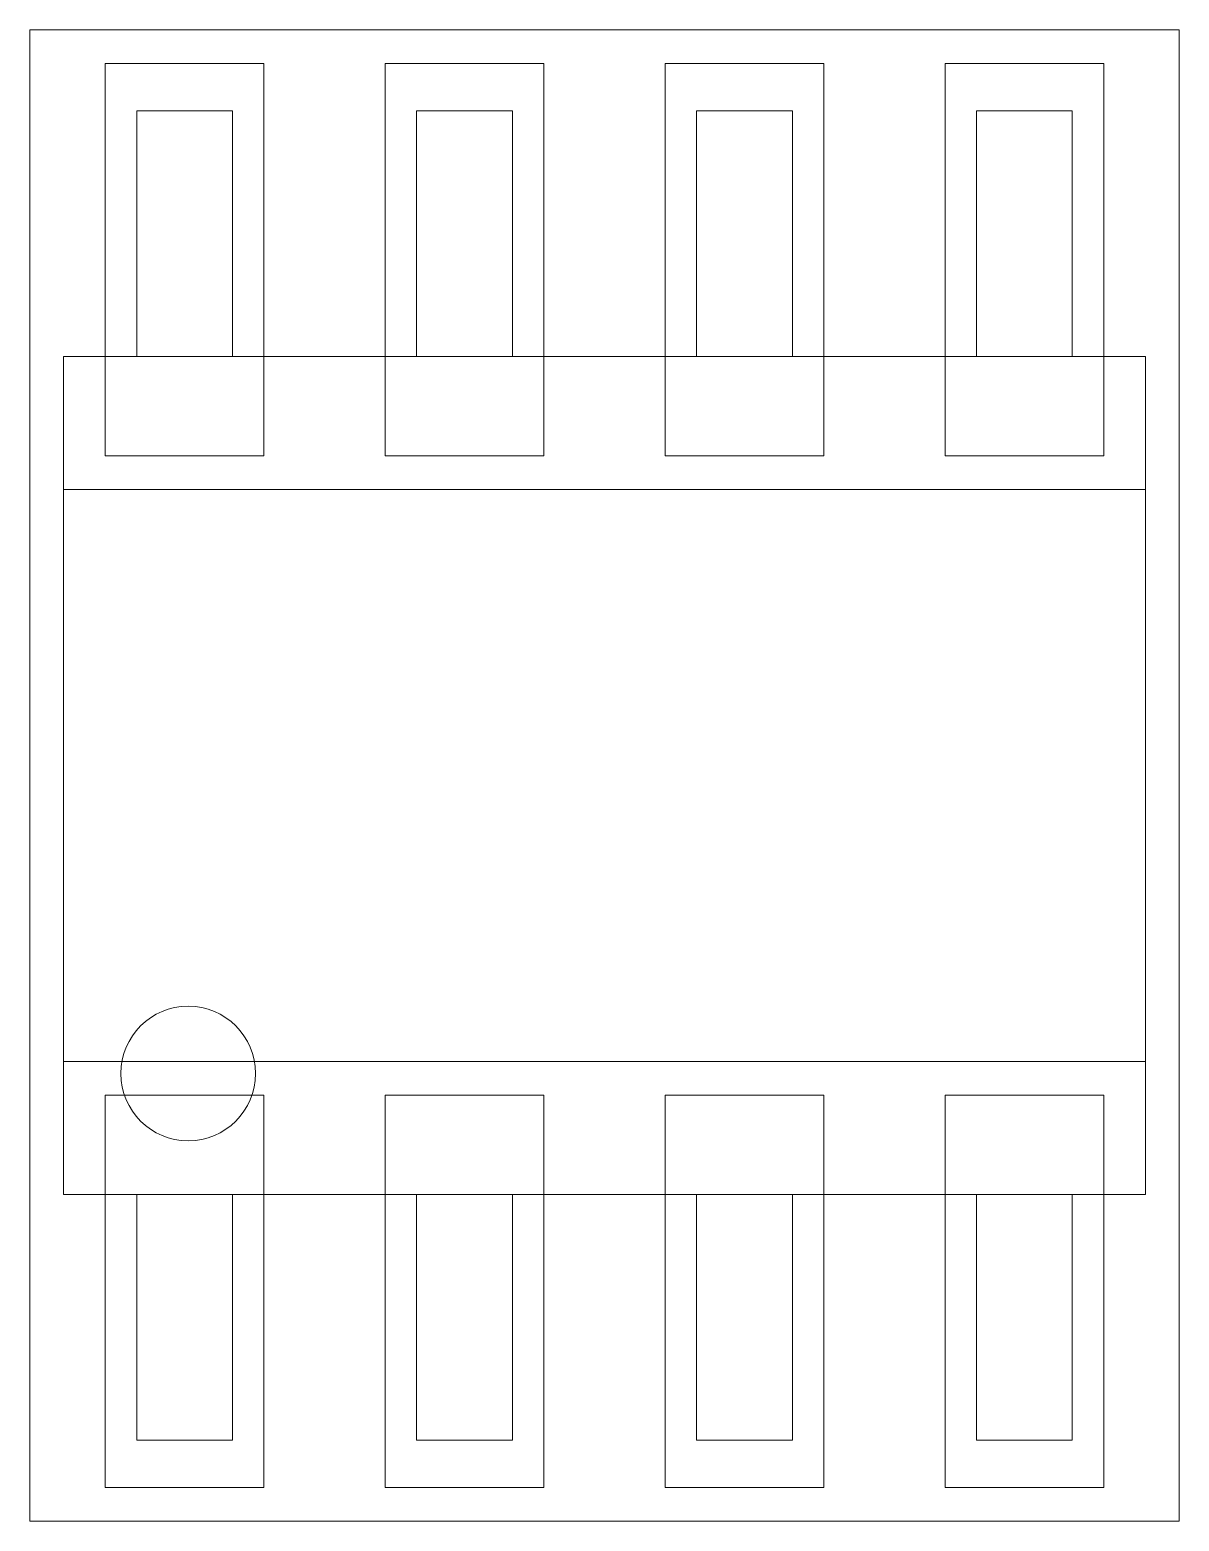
# Model space of a CAD drawing. Header units: millimetres. Extents: x -2.61 to 2.61, y -3.38 to 3.38.
import ezdxf

# ---------------------------------------------------------------- set-up
doc = ezdxf.new("R2010")
doc.units = ezdxf.units.MM
doc.header["$LTSCALE"] = 0.5
doc.layers.get('0').update_dxf_attribs({"lineweight": 18})
for name, color, linetype, lineweight in [('footfrint', 1, 'Continuous', 18), ('package', 2, 'Continuous', 18), ('tPlace', 7, 'Continuous', 18)]:
    doc.layers.add(name, color=color, linetype=linetype, lineweight=lineweight)
doc.layers.add('tKeepout', color=6, linetype='Continuous', lineweight=18, plot=False)

# ---------------------------------------------------------------- blocks, each defined once
blk = doc.blocks.new('*U161')
blk.add_lwpolyline([(-0.36, 0.89), (0.36, 0.89), (0.36, -0.89), (-0.36, -0.89)], close=True)
blk = doc.blocks.new('*U162')
at = {"color": 0, "linetype": 'ByBlock', "lineweight": -2, "transparency": 16777216}
for p in [(0, 0), (1.27, 0), (2.54, 0), (3.81, 0)]:
    blk.add_blockref('*U161', p, dxfattribs=at)
blk = doc.blocks.new('*U163')
blk.add_lwpolyline([(-0.36, 0.89), (0.36, 0.89), (0.36, -0.89), (-0.36, -0.89)], close=True)
blk = doc.blocks.new('*U164')
at = {"color": 0, "linetype": 'ByBlock', "lineweight": -2, "transparency": 16777216}
for p in [(0, 0), (1.27, 0), (2.54, 0), (3.81, 0)]:
    blk.add_blockref('*U163', p, dxfattribs=at)
blk = doc.blocks.new('fooprint')
for name, p in [('*U162', (15310.36, 25425.11)), ('*U164', (15310.36, 25420.43))]:
    blk.add_blockref(name, p)
blk = doc.blocks.new('*U166')
blk.add_lwpolyline([(-0.2175, 0.5575), (0.2175, 0.5575), (0.2175, -0.5575), (-0.2175, -0.5575)], close=True)
blk = doc.blocks.new('*U167')
at = {"color": 0, "linetype": 'ByBlock', "lineweight": -2, "transparency": 16777216}
for p in [(0, 0), (1.27, 0), (2.54, 0), (3.81, 0)]:
    blk.add_blockref('*U166', p, dxfattribs=at)
blk = doc.blocks.new('*U168')
blk.add_lwpolyline([(-0.2175, 0.5575), (0.2175, 0.5575), (0.2175, -0.5575), (-0.2175, -0.5575)], close=True)
blk = doc.blocks.new('*U169')
at = {"color": 0, "linetype": 'ByBlock', "lineweight": -2, "transparency": 16777216}
for p in [(0, 0), (1.27, 0), (2.54, 0), (3.81, 0)]:
    blk.add_blockref('*U168', p, dxfattribs=at)
blk = doc.blocks.new('package')
blk.add_lwpolyline([(15328.4255, 25419.3203), (15333.3355, 25419.3203), (15333.3355, 25423.1203), (15328.4255, 25423.1203)], close=True)
blk.add_circle((15328.9917, 25419.8685), 0.3053)
for name, p in [('*U167', (15328.9756, 25423.6778)), ('*U169', (15328.9756, 25418.7628))]:
    blk.add_blockref(name, p)

msp = doc.modelspace()

# ---------------------------------------------------------------- linework, layer by layer
at = {"layer": 'tKeepout'}
msp.add_lwpolyline([(-2.6074, 3.3824), (2.6074, 3.3824), (2.6074, -3.3824), (-2.6074, -3.3824)], close=True, dxfattribs=at)
at = {"layer": 'tPlace'}
msp.add_lwpolyline([(-2.455, 1.2976), (2.455, 1.2976), (2.455, -1.2976), (-2.455, -1.2976)], close=True, dxfattribs=at)

# ---------------------------------------------------------------- block references
at = {"layer": 'footfrint'}
msp.add_blockref('fooprint', (-15312.265, -25422.77), dxfattribs=at)
at = {"layer": 'package'}
msp.add_blockref('package', (-15330.8805, -25421.2203), dxfattribs=at)

doc.saveas('drawing.dxf')
